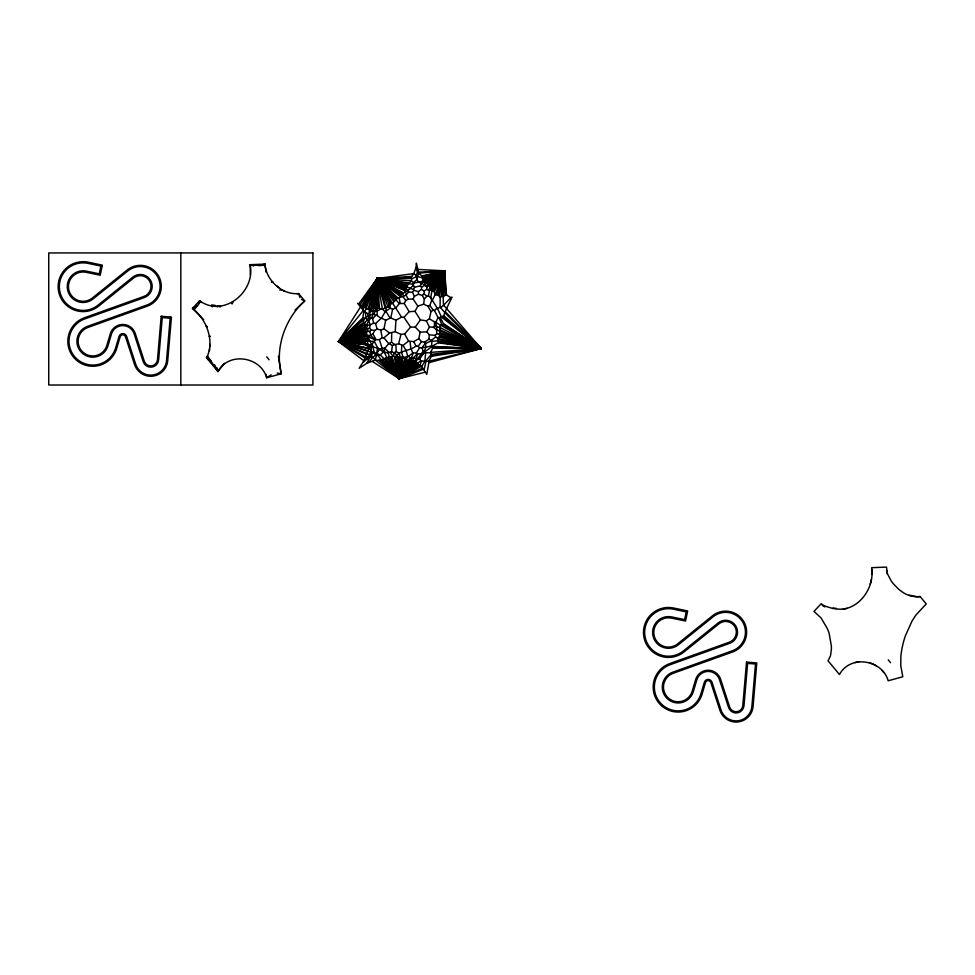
<?xml version="1.0" encoding="UTF-8"?>
<svg xmlns="http://www.w3.org/2000/svg" width="975" height="975" viewBox="0 0 975 975"><rect width="100%" height="100%" fill="white"/><g stroke="black" fill="none" stroke-linecap="round" stroke-linejoin="round"><path stroke-width="1.46" d="M428.586 361.262L481.187 348.55L446.562 308.551L452.059 297.18L450.828 297.619L443.503 305.394L446.66 308.405L444.771 312.683L481.187 348.55L428.854 362.688L426.77 374.363L421.614 366.503L418.36 364.565L417.641 363.09L420.81 360.994L428.586 361.262L431.511 356.265L430.67 352.389L481.187 348.55L445.575 312.012M224.433 363.261L217.961 371.512L206.542 357.825C215.073 341.384 206.578 319.032 192.465 308.405L199.619 300.739C223.421 318.191 255.828 291.793 250.148 264.688L264.981 264.103L266.004 272.025M250.307 274.84L250.148 264.688L259.545 265.517L264.92 265.261L264.981 264.103L259.545 265.517M383.967 328.807L385.698 320.239L390.78 317.923L395.984 320.202L401.505 317.168L403.991 317.314L409.147 311.671L414.984 311.33L417.824 306.162L413.156 299.069L414.387 296.376L418.433 294.218L418.458 291.635L421.419 289.392L421.578 287.247L424.673 285.334C423.467 283.445 418.043 283.311 417.044 279.447L416.24 275.438L413.814 273.609L377.118 278.497L390.451 303.286L389.878 308.417L385.162 311.768L381.469 318.143L375.546 323.542L373.608 323.103L370.281 324.919L369.537 328.039L365.674 329.538L365.15 331.037L369.586 331.463L371.073 329.964L374.656 330.415L377.154 329.05L380.762 330.013L383.967 328.807L389.598 333.011L395.192 331.671L400.932 334.388L404.625 333.974L410.585 327.076L415.253 327.1L420.14 332.195L426.733 331.841L429.305 334.803L435.118 335.351L436.873 333.608L436.544 329.952L433.436 327.137L429.463 327.052L426.733 331.841M437.568 308.624L440.103 307.186L440.188 297.241L438.323 295.157L435.252 294.608L431.925 285.882L430.536 287.649L431.888 291.025L430.755 297.802L437.568 308.624L441.456 316.972L481.187 348.55L431.511 356.265M416.959 277.985L418.811 273.207L416.362 263.14L416.057 267.455L413.814 273.609M380.725 318.264L377.362 315.534L376.618 307.588L377.118 278.497L411.645 276.461L413.851 273.634M420.14 332.195L418.823 338.63L413.692 341.664L408.562 341.043L403.077 345.455L398.665 343.773L394.814 344.577L391.511 342.152L391.718 333.109M428.464 296.034L426.818 296.266L424.162 293.877L424.235 290.977L426.77 289.307L429.402 290.891L428.464 296.034L430.731 297.668L431.754 300.215L429.829 305.48L427.903 306.126L423.613 304.188L417.824 306.162M450.828 297.619L446.55 294.998L444.624 270.818L423.162 279.825L422.346 281.263C418.433 282.141 410.499 285.127 411.487 278.472L377.118 278.497L387.94 306.735L382.419 309.16L380.323 309.063C378.788 311.025 370.658 313.17 373.815 308.088L376.338 307.381L377.118 278.497L411.328 277.473L411.645 276.461M401.529 352.17L402.846 356.753L404.138 357.496L408.452 356.168L409.707 357.593L413.278 357.886L417.105 354.01L422.309 353.657C438.994 341.469 431.218 347.368 419.543 347.88L418.202 346.247L416.008 345.918C410.073 351.195 400.347 349.964 395.448 356.667L399.921 357.435L399.25 378.739L425.295 372.145M365.844 318.179L365.576 313.194L357.63 303.371L361.688 305.906L363.626 310.647L367.648 313.755L368.294 315.79L338.423 341.555L363.87 360.774L359.129 368.294L366.661 363.37L375.314 360.067L371.304 355.168L370.927 352.45L367.916 350.768L368.964 348.416L338.423 341.555L360.177 307.491M401.444 352.243L401.761 345.455M264.981 264.103C265.943 280.142 282.238 295.242 298.618 293.56L304.736 300.946C285.005 318.581 274.779 347.88 281.275 373.778L266.65 377.776C260.91 356.618 228.662 351.427 217.961 371.512L209.491 358.934M443.503 305.394L443.138 296.79L444.624 270.818L417.946 269.417M375.436 307.893L377.118 278.497L411.267 280.812M431.584 346.149L431.901 341.335L431.157 340.47L428.927 339.227L424.466 342.201L421.529 341.652L418.823 338.63M367.575 331.122L367.721 329.002M395.192 331.671L395.984 320.202M872.04 574.397C871.431 592.617 855.599 611.861 836.111 608.9A68.14 68.14 0 0 1 832.76 608.461L825.52 606.292A45.752 45.752 0 0 1 822.815 604.89L821.133 603.744L813.979 611.398L821.072 617.943L827.287 628.558A83.107 83.107 0 0 1 829.091 633.189L831.395 646.157A136.622 136.622 0 0 1 831.346 649.606L830.542 655.651L828.055 660.818L839.475 674.505C850.176 654.42 882.424 659.624 888.164 680.782L902.789 676.772L900.778 665.706L900.863 655.98A161.472 161.472 0 0 1 901.997 648.436L903.118 643.366A135.854 135.854 0 0 1 905.336 635.907L911.844 621.428A213.683 213.683 0 0 1 915.988 614.945L926.25 603.939L920.132 596.566A38.72 38.72 0 0 1 916.866 596.724L906.982 594.665A32.126 32.126 0 0 1 903.813 592.958A68.104 68.104 0 0 1 900.888 590.947A60.45 60.45 0 0 1 898.133 588.742L893.258 583.659A57.233 57.233 0 0 1 891.223 580.929L887.433 573.836L886.494 567.097L871.662 567.694L872.04 574.397A56.599 56.599 0 0 0 871.894 569.412M443.296 296.51L444.624 270.818L418.75 272.159M374.827 307.722L377.118 278.497L409.403 282.957L411.352 280.849M162.362 316.388L158.645 359.909A7.922 7.922 0 0 1 143.215 361.688L134.136 333.828A11.883 11.883 0 0 0 111.43 334.145L107.981 345.808A15.844 15.844 0 0 1 81.9 352.828A15.844 15.844 0 0 1 87.421 326.381L146.993 305.004A19.817 19.817 0 0 0 157.584 276.656A19.817 19.817 0 0 0 127.871 270.928L93.039 298.984A15.844 15.844 0 0 1 67.689 290.355A15.844 15.844 0 0 1 86.336 271.123L100.437 274.072M170.259 317.058L166.542 360.579A15.844 15.844 0 0 1 135.683 364.15L126.604 336.29A3.961 3.961 0 0 0 119.035 336.387L115.574 348.051A23.778 23.778 0 0 1 76.452 358.581A23.778 23.778 0 0 1 84.752 318.923L144.324 297.546A11.883 11.883 0 0 0 150.674 280.532A11.883 11.883 0 0 0 132.844 277.095L98.012 305.163A23.778 23.778 0 0 1 59.987 292.207A23.778 23.778 0 0 1 87.957 263.372L102.058 266.309M426.77 289.307L426.965 287.101L424.673 285.334M428.927 339.227L429.305 334.803M212.233 306.967L212.355 305.626M399.238 353.121L399.982 356.74L401.225 357.398L399.25 378.739L423.467 369.184M424.82 361.213L425.709 352.682L430.462 352.889L432.583 348.197L432.388 346.442L481.187 348.55L443.82 315.693L444.771 312.536L440.103 307.186M440.188 297.241L441.955 296.303L444.624 270.818L418.811 273.207M373.815 308.088L377.118 278.497L412.766 284.298L414.607 287.186L420.359 285.907L421.322 283.859M431.62 355.18L481.187 348.55L443.771 324.48L440.395 317.545L441.2 316.631M399.141 353.206L396.191 351.573L394.034 352.743L391.548 351.792L388.05 352.767L383.809 352.17L377.825 348.087L374.315 341.408L375.107 339.788L366.539 336.082L366.795 331.707M422.541 368.184L399.25 378.739L384.101 358.739L379.945 360.275L375.265 360.299L376.435 355.448L370.987 350.586L371.475 345.187L368.087 344.577L367.197 340.982L338.423 341.555L362.956 310.891M363.87 360.774L368.062 350.793L338.423 341.555L362.871 317.874L363.736 311.768M373.705 307.929L377.118 278.497L407.489 285.212L409.403 282.957M408.586 292.073L408.074 290.343L410.268 288.442L413.51 289.331L413.802 290.331L412.437 292.232L408.586 292.073L406.027 294.986L408.123 299.118L413.156 299.069M422.346 281.263L425.222 282.75L424.722 284.42M391.548 351.792L392.401 345.54L394.814 344.577M441.102 296.619L444.624 270.818L421.956 275.949L417.519 272.257L416.057 267.455M423.613 304.188L424.344 298.984L426.818 296.266M362.81 309.014L363.846 307.296L369.184 309.514L372.816 307.552L377.118 278.497L407.111 286.004L407.306 287.064L410.268 288.442M377.825 348.087L373.193 347.112L371.219 345.345L371.621 344.565L369.915 341.079L367.38 341.128L369.793 335.558L372.95 333.998L374.656 330.415M401.225 357.398L402.504 357.898L399.25 378.739L372.377 361.493M375.107 339.788L379.372 339.58L382.151 337.74L383.918 337.801L389.598 333.011M383.967 358.666L380.201 354.876L376.387 355.595L377.569 347.783M403.991 357.484L402.919 357.959L399.25 378.739L375.314 360.067M373.108 310.964L371.304 310.416L371.67 308.392M371.646 308.429L377.118 278.497L407.16 286.882M406.027 294.986L403.041 296.656L401.212 296.729L400.433 295.462L405.112 292.012L405.052 290.111L407.306 287.064M371.268 308.38L377.118 278.497L406.075 288.222M368.087 344.577L363.687 342.274L367.197 341.018M99.279 273.829L100.9 266.077M370.281 324.919L368.782 321.116L370.427 318.423L371.889 318.143L372.718 314.157L377.362 315.534M439.298 295.986L444.624 270.818L422.309 276.522L421.956 275.949M390.78 317.923L392.608 309.368L395.679 307.893L401.505 317.168M384.101 358.739L389.378 356.85C391.974 357.862 394.473 355.4 394.034 352.743M367.648 313.755L369.184 312.853L369.342 309.477M414.984 311.33L420.408 319.922L426.282 320.787L429.39 318.849L430.999 311.61L427.903 306.126M424.101 369.635L426.185 360.689M368.294 315.79L372.584 314.133L373.303 311.098M430.536 287.649L428.342 283.981L425.527 283.64L424.637 284.359M398.665 343.773L400.932 334.388M369.184 309.514L377.118 278.497L405.88 288.953M374.266 313.999L375.009 311.123M438.323 295.157L444.624 270.818L422.151 277.729L424.405 281.007L444.624 270.818L445.843 294.877L443.138 296.79M363.48 362.273C366.941 358.837 370.756 354.815 371.231 350.183L368.964 348.416M436.873 333.608L439.055 334.267L440.164 332.792L439.493 330.939L436.544 329.952M374.924 311.098L375.509 307.966M404.138 357.496L405.039 358.678L399.25 378.739L378.885 360.421M365.235 358.178L338.423 341.555L364.589 322.969L369.525 317.277L370.293 314.608M368.075 309.038L377.118 278.497L405.052 290.111M437.275 294.694L444.624 270.818L422.857 278.801M433.436 327.137L434.497 326.113L439.42 327.478L440.858 325.284L481.187 348.55L431.255 354.413L425.856 360.823M405.039 358.678L399.25 378.739L379.945 360.275M413.278 357.886L416.142 358.593L417.617 353.986M411.572 357.727L413.12 353.035L416.325 353.011L417.105 354.01M376.557 353.145L374.059 352.767M375.875 355.132L376.594 353.023M365.393 317.704L363.175 318.764L338.423 341.555L365.869 344.638L367.002 343.968L371.548 346.527M436.178 294.548L444.624 270.818L425.868 281.458L424.43 280.983L423.053 282.043M366.088 308.417L377.118 278.497L404.93 290.757M369.549 324.651L367.465 325.54L366.527 327.6L364.882 327.588L365.442 325.126L366.783 324.712L368.404 321.189L367.697 319.837M406.185 350.464L407.635 356.131L399.25 378.739L381.725 359.787M421.042 353.962L423.126 351.341L424.21 351.561L426.014 346.82M419.945 365.15L421.541 360.969M439.493 330.939L440.139 329.952L439.42 327.478M435.252 294.608L444.624 270.818L425.868 281.458M365.503 307.698L377.118 278.497L403.199 292.829M416.24 275.438L417.519 272.257M406.49 359.665L399.25 378.739L382.602 359.617M429.39 318.849L435.679 322.481L438.08 317.57L434.472 310.562L433.302 310.208L429.829 305.48M366.661 363.37L371.304 354.937L369.586 354.632M364.76 307.296L377.118 278.497L402.553 293.463M409.707 357.593L408.915 360.518L410.621 360.372L411.767 357.752M363.614 320.568L363.638 322.433L338.423 341.555L365.869 344.638M408.428 360.043L407.416 360.189L399.25 378.739L385.137 358.605M209.832 346.612L209.869 344.321M401.212 296.729L397.264 298.374L392.547 303.237L395.679 307.893M407.111 286.004L407.489 285.212M220.508 306.077L220.021 307.064L219.277 306.113M363.846 307.296L363.504 306.442L377.118 278.497L401.249 294.426M393.132 355.985L395.204 357.179L393.364 355.863M434.228 291.83L444.624 270.818L427.464 281.933L426.173 281.751M408.525 360.202L399.25 378.739L386.003 358.203M365.674 329.538L365.43 327.99M432.217 300.519L435.277 294.499M413.51 289.331L414.607 287.186M363.504 306.442L362.992 305.906L377.118 278.497L400.676 294.828M369.086 348.928L371.585 346.978M432.035 346.308L438.957 342.249L437.751 340.811L431.901 341.335M233.123 301.921L232.05 303.981L231.904 302.603M408.915 360.518L399.25 378.739L387.733 357.545M371.304 354.937L373.73 352.231L370.671 352.316M417.446 271.123L417.934 270.221M433.692 291.001L444.624 270.818L445.161 295.096M361.688 305.906L377.118 278.497L400.433 295.462M409.147 311.671L404.235 303.457L405.783 300.629L408.123 299.118M409.427 360.616L399.25 378.739L388.623 357.337M433.071 290.526L444.624 270.818L425.539 283.262M413.144 284.871L414.119 283.225M199.095 303.591L200.448 301.336M410.621 360.372L412.352 360.701L413.814 358.288M437.751 340.811L438.36 338.617L435.703 337.021L435.118 335.351M416.325 353.011L419.543 347.88M410.743 360.482L399.25 378.739L390.378 357.094M421.614 366.503L425.161 360.994M360.287 304.553L377.118 278.497L399.64 295.925L399.835 297.473M358.824 303.725L377.118 278.497L389.817 304.456L387.94 306.747L392.608 309.368M420.81 360.994L419.725 359.044L423.357 353.535L425.709 352.682M433.144 288.052L444.624 270.818L428.72 282.275L427.464 281.933M411.279 360.701L399.25 378.739L391.255 357.045M431.194 289.88L444.624 270.818L429.049 282.506L428.342 283.981M368.806 362.432L373.035 356.947M433.022 287.637L444.624 270.818L429.171 282.896M412.352 360.701L414.558 361.323L416.447 358.605L418.775 358.593L423.357 353.535M437.848 337.777L439.957 336.29L439.055 334.267M415.253 327.1L420.408 319.922M218.095 306.089L217.51 306.906L216.913 306.065M418.202 346.247L421.529 341.652M412.766 284.298L413.79 282.908M379.836 354.766L376.655 353.34L379.957 348.928M412.559 360.921L399.25 378.739L392.035 356.74M395.935 307.917L399.238 303.578L404.235 303.457M421.822 347.953L425.137 343.614L424.466 342.201M428.659 289.758L430.328 287.588M432.705 286.297L444.624 270.818L429.171 283.067M417.666 358.654L421.371 353.864M414.558 361.323L415.801 361.676L418.056 358.763M413.12 361.189L399.25 378.739L394.546 357.252M364.54 311.123L366.356 308.856M432.486 285.967L444.624 270.818L429.938 283.493L430.889 284.81L429.817 286.065M371.621 344.565L374.315 341.408M209.43 350.781L209.674 348.745M432.108 285.858L444.624 270.818L430.584 283.908M370.013 314.547L369.671 313.06L371.597 310.781M380.006 349.208L382.066 348.136L384.82 348.258L388.757 343.651L391.511 342.152M194.22 309.526L197.584 305.675M414.68 361.359L399.25 378.739L394.899 357.337M395.204 357.179L399.25 378.739L417.641 363.09M431.925 285.882L431.73 285.127L444.624 270.818L430.828 284.286M415.24 361.664L399.25 378.739L397.032 357.52M430.889 284.81L444.624 270.818M295.023 310.05L304.736 300.946L301.458 299.374M425.222 282.75L426.197 281.738M373.608 323.103L372.633 318.508L375.631 315.51M434.472 310.562L436.934 308.1M440.858 325.284L443.113 324.687L481.187 348.55L432.583 348.197M415.801 361.676L416.252 362.639L399.25 378.739L397.532 357.533M421.224 283.798L423.065 282.092M441.456 316.972L443.82 315.693M413.705 282.445L417.044 279.447M206.542 357.825L208.321 358.495L208.784 357.825L207.017 357.191L210.917 361.14L206.542 357.825L208.199 356.338M417.41 363.346L399.25 378.739L398.751 357.264M389.89 304.517L392.547 303.237M380.201 354.876L383.711 351.963M410.195 288.1L413.193 285.614M440.737 307.503L443.588 305.199M418.433 294.218L422.236 295.413L424.162 293.877M408.452 356.168L413.12 353.035M426.965 287.101L428.695 285.748M376.85 308.063L378.02 307.162L377.118 278.497L398.178 298.155M431.157 340.47L435.703 337.021M418.36 364.565L399.25 378.739L421.237 366.381M399.36 357.203L399.982 356.74M372.998 357.057L375.972 354.937M418.909 364.918L399.25 378.739L420.408 365.759M271.16 374.814L266.65 377.776L266.163 374.339M401.871 357.386L402.846 356.753M364.589 322.969L364.942 324.712L338.423 341.555L365.966 357.045M429.402 290.891L431.182 289.807M430.999 311.61L433.302 310.208M364.784 326.857L338.423 341.555L366.722 354.449M364.882 327.588L338.423 341.555L367.161 353.693M431.888 291.025L433.058 290.416M426.38 286.065L428.33 285.066M365.003 328.831L338.423 341.555L367.807 351.353M425.137 343.614L431.303 340.982M365.089 329.318L338.423 341.555L368.977 348.66M428.513 284.261L429.951 283.615M272.488 281.543L271.318 282.055L273.244 282.433M411.742 278.777L416.227 276.863M365.174 330.403L338.423 341.555L366.978 344.029L338.423 341.555L365.15 331.037M377.252 308.624L378.788 308.051L380.323 309.063M365.649 331.476L338.423 341.555L363.687 342.274M405.234 291.696L408.025 290.745M443.113 324.687L443.771 324.48M366.198 332.816L338.423 341.555L363.76 341.945M375.68 308.405L376.813 308.051M438.08 317.57L440.395 317.545M366.076 333.828L338.423 341.555L365.32 341.445M297.302 293.889L298.618 293.56L299.934 297.521M399.921 357.435L400.725 357.264M366.442 335.632L338.423 341.555L367.636 339.471M366.539 336.082L338.423 341.555L368.05 338.983M368.916 337.508L338.423 341.555L366.649 335.217L369.793 335.558M366.929 358.995L368.562 358.776M390.451 303.286L391.133 303.42M372.255 357.411L368.111 356.984M920.132 596.566L916.866 596.724A33.382 33.382 0 0 1 913.587 596.493M441.955 296.303L442.796 296.266M279.752 290.014L282.299 289.965M209.15 336.314L210.49 336.302M432.559 346.99L481.187 348.55L442.784 316.643M368.452 338.581L369.988 341.274L374.424 341.457M369.732 310.33L371.304 310.416M162.264 317.57L170.162 318.24M438.616 342.895L481.187 348.55L443.844 323.883M371.292 346.454L372.938 346.686M405.563 359.019L406.209 359.105M438.957 342.249L481.187 348.55L439.688 327.381M445.843 294.877L446.55 294.998M438.628 341.494L481.187 348.55L440.139 329.952M277.229 373.072L281.275 373.778L278.411 356.204M438.421 339.727L481.187 348.55L439.822 330.781M438.36 338.617L481.187 348.55L440.164 332.792M362.286 305.748L362.992 305.906M417.751 276.656L422.151 277.729M439.457 337.009L481.187 348.55L439.932 333.657M413.802 290.331L418.458 291.635M439.957 336.29L481.187 348.55L439.822 335.376M366.088 356.704L367.928 357.289M416.398 275.937L417.641 276.364M250.148 264.688L253.634 265.98M367.014 353.608L369.683 354.681M418.775 358.593L419.725 359.044M378.02 307.162L378.788 308.051M381.469 318.143L385.698 320.239M371.889 318.143L372.633 318.508M405.99 289.258L408.074 290.343M283.323 290.574L284.383 291.135M421.419 289.392L424.235 290.977M389.062 343.59L392.401 345.54M365.101 359.288L365.93 359.775M436.081 322.42L440.334 325.309M205.774 325.565L207.456 326.759M366.893 344.273L370.914 347.173M365.759 344.894L369.586 347.977M201.691 302.53L199.619 300.739L198.425 304.724L192.465 308.405L203.653 319.69M399.238 303.578L377.118 278.497L378.337 307.32M370.281 335.205L375.131 339.641M394.241 352.694L396.849 355.095M385.162 311.768L382.419 309.16L377.118 278.497L397.264 298.374M384.82 348.258L388.891 352.353M379.543 308.38L377.118 278.497L396.63 298.874M402.285 294.218L403.65 295.705M420.359 285.907L421.578 287.247M405.112 292.012L406.538 293.731M383.918 337.801L388.757 343.651M366.783 324.712L367.465 325.54M369.537 328.039L371.073 329.964M369.525 317.277L370.427 318.423M888.225 659.795L890.565 662.756M266.711 356.801L269.051 359.763M385.015 307.698L377.118 278.497L394.668 300.836M390.061 352.402L392.888 356.021M386.051 311.549L386.003 307.6L377.118 278.497L393.803 301.409M378.19 355.692L381.006 359.69M403.041 296.656L405.783 300.629M403.991 317.314L410.585 327.076M396.874 355.022L398.263 357.143M389.208 304.797L377.118 278.497L392.486 303.201M422.236 295.413L424.344 298.984M386.161 311.561L389.951 317.996M403.077 345.455L406.075 350.525M372.95 333.998L375.911 339.263M404.625 333.974L408.562 341.043M377.118 278.497L390.829 303.249M413.692 341.664L416.008 345.918M381.871 348.367L383.809 352.17M426.282 320.787L429.463 327.052M214.598 364.784L217.961 371.512L216.852 367.66M412.437 292.232L414.387 296.376M384.442 352.377L386.758 357.496M368.599 315.742L369.269 317.375M366.405 318.155L367.1 319.861M369.586 331.463L370.768 334.401M439.177 317.923L441.724 324.431M411.218 348.916L412.62 352.852M362.871 317.874L363.175 318.764M388.05 352.767L389.378 356.85M372.231 344.114L373.193 347.112M379.372 339.58L382.066 348.136M366.527 327.6L366.88 328.782M375.546 323.542L377.154 329.05M424.686 351.317L425.161 352.999M422.163 347.99L423.126 351.341M372.718 346.649L374.412 352.901M435.679 322.481L436.593 326.82M399.214 298.216L400.177 303.188M380.762 330.013L382.151 337.74M411.328 277.473L411.487 278.472M428.586 360.969L428.854 362.688M436.495 326.808L436.849 329.794M410.036 341.677L410.889 348.904M363.309 318.752L363.517 320.592M425.514 343.688L425.843 346.868M422.309 276.522L422.346 277.18M384.308 348.453L384.503 352.462M395.935 344.699L396.191 351.573M434.436 322.433L434.497 326.113M180.826 252.939L180.826 385.015M824.862 606.901A134.574 69.042 -35.5 0 1 822.242 605.402M836.477 608.437A124.191 63.107 -35.4 0 1 833.113 608.022M855.124 662.525A79.292 79.292 0 0 1 858.792 661.781M881.68 670.118A37.867 37.867 0 0 1 884.057 672.811M869.663 662.781A45.191 45.191 0 0 1 872.93 664.109A48.323 48.323 0 0 1 876.025 665.754M912.466 596.347A25.252 25.252 0 0 1 909.175 595.506M847.117 608.339A14.393 14.393 0 0 1 843.241 609.022M871.431 579.333A58.207 58.207 0 0 1 870.248 584.062M887.433 573.836A41.267 41.267 0 0 1 886.592 570.546M215.061 305.321A124.154 62.985 -35.3 0 1 211.685 304.919M279.374 287.954A23.315 8.921 40.3 0 1 276.62 285.748M161.18 316.278L157.462 359.812A6.74 6.74 0 0 1 144.349 361.323L135.257 333.462A13.077 13.077 0 0 0 110.297 333.803L106.836 345.467A14.662 14.662 0 0 1 82.717 351.963A14.662 14.662 0 0 1 87.823 327.503L147.396 306.113A20.999 20.999 0 0 0 158.62 276.071A20.999 20.999 0 0 0 127.128 270.002L92.296 298.058A14.662 14.662 0 0 1 68.847 290.075A14.662 14.662 0 0 1 86.093 272.293L100.193 275.23L102.302 265.151L88.201 262.202A24.96 24.96 0 0 0 58.829 292.488A24.96 24.96 0 0 0 98.755 306.077L133.587 278.021A10.701 10.701 0 0 1 149.638 281.117A10.701 10.701 0 0 1 143.922 296.424L84.35 317.813A24.96 24.96 0 0 0 75.636 359.446A24.96 24.96 0 0 0 116.72 348.392L120.169 336.728A2.779 2.779 0 0 1 125.47 336.655L134.55 364.516A17.038 17.038 0 0 0 167.724 360.689L171.442 317.155L161.18 316.278M746.521 662.074L742.804 705.608A6.74 6.74 0 0 1 729.69 707.119L720.61 679.258A13.077 13.077 0 0 0 695.638 679.599L692.189 691.263A14.662 14.662 0 0 1 668.058 697.759A14.662 14.662 0 0 1 673.177 673.298L732.749 651.922A20.999 20.999 0 0 0 743.962 621.879A20.999 20.999 0 0 0 712.481 615.798L677.649 643.853A14.662 14.662 0 0 1 654.188 635.871A14.662 14.662 0 0 1 671.446 618.089L685.547 621.038L687.655 610.947L673.554 608.01A24.96 24.96 0 0 0 644.17 638.284A24.96 24.96 0 0 0 684.109 651.885L718.941 623.817A10.701 10.701 0 0 1 734.979 626.913A10.701 10.701 0 0 1 729.263 642.22L669.691 663.609A24.96 24.96 0 0 0 660.989 705.242A24.96 24.96 0 0 0 702.061 694.188L705.522 682.524A2.779 2.779 0 0 1 710.812 682.451L719.903 710.312A17.038 17.038 0 0 0 753.078 706.485L756.795 662.951L746.521 662.074M747.606 663.366L743.998 705.705A7.922 7.922 0 0 1 728.569 707.484L719.477 679.624A11.883 11.883 0 0 0 696.784 679.941L693.322 691.604A15.844 15.844 0 0 1 667.241 698.624A15.844 15.844 0 0 1 672.774 672.189L732.347 650.8A19.817 19.817 0 0 0 742.926 622.452A19.817 19.817 0 0 0 713.225 616.724L678.393 644.78A15.844 15.844 0 0 1 653.043 636.151A15.844 15.844 0 0 1 671.69 616.931L684.621 619.625L686.242 611.873L673.311 609.168A23.778 23.778 0 0 0 645.328 638.003A23.778 23.778 0 0 0 683.365 650.959L718.197 622.891A11.883 11.883 0 0 1 736.015 626.34A11.883 11.883 0 0 1 729.666 643.342L670.093 664.731A23.778 23.778 0 0 0 661.806 704.389A23.778 23.778 0 0 0 700.928 693.847L704.377 682.183A3.961 3.961 0 0 1 711.945 682.086L721.025 709.946A15.844 15.844 0 0 0 751.883 706.388L755.503 664.036L747.606 663.366M312.902 252.939L48.75 252.939L48.75 385.015L312.902 385.015L312.902 252.939"/></g></svg>
